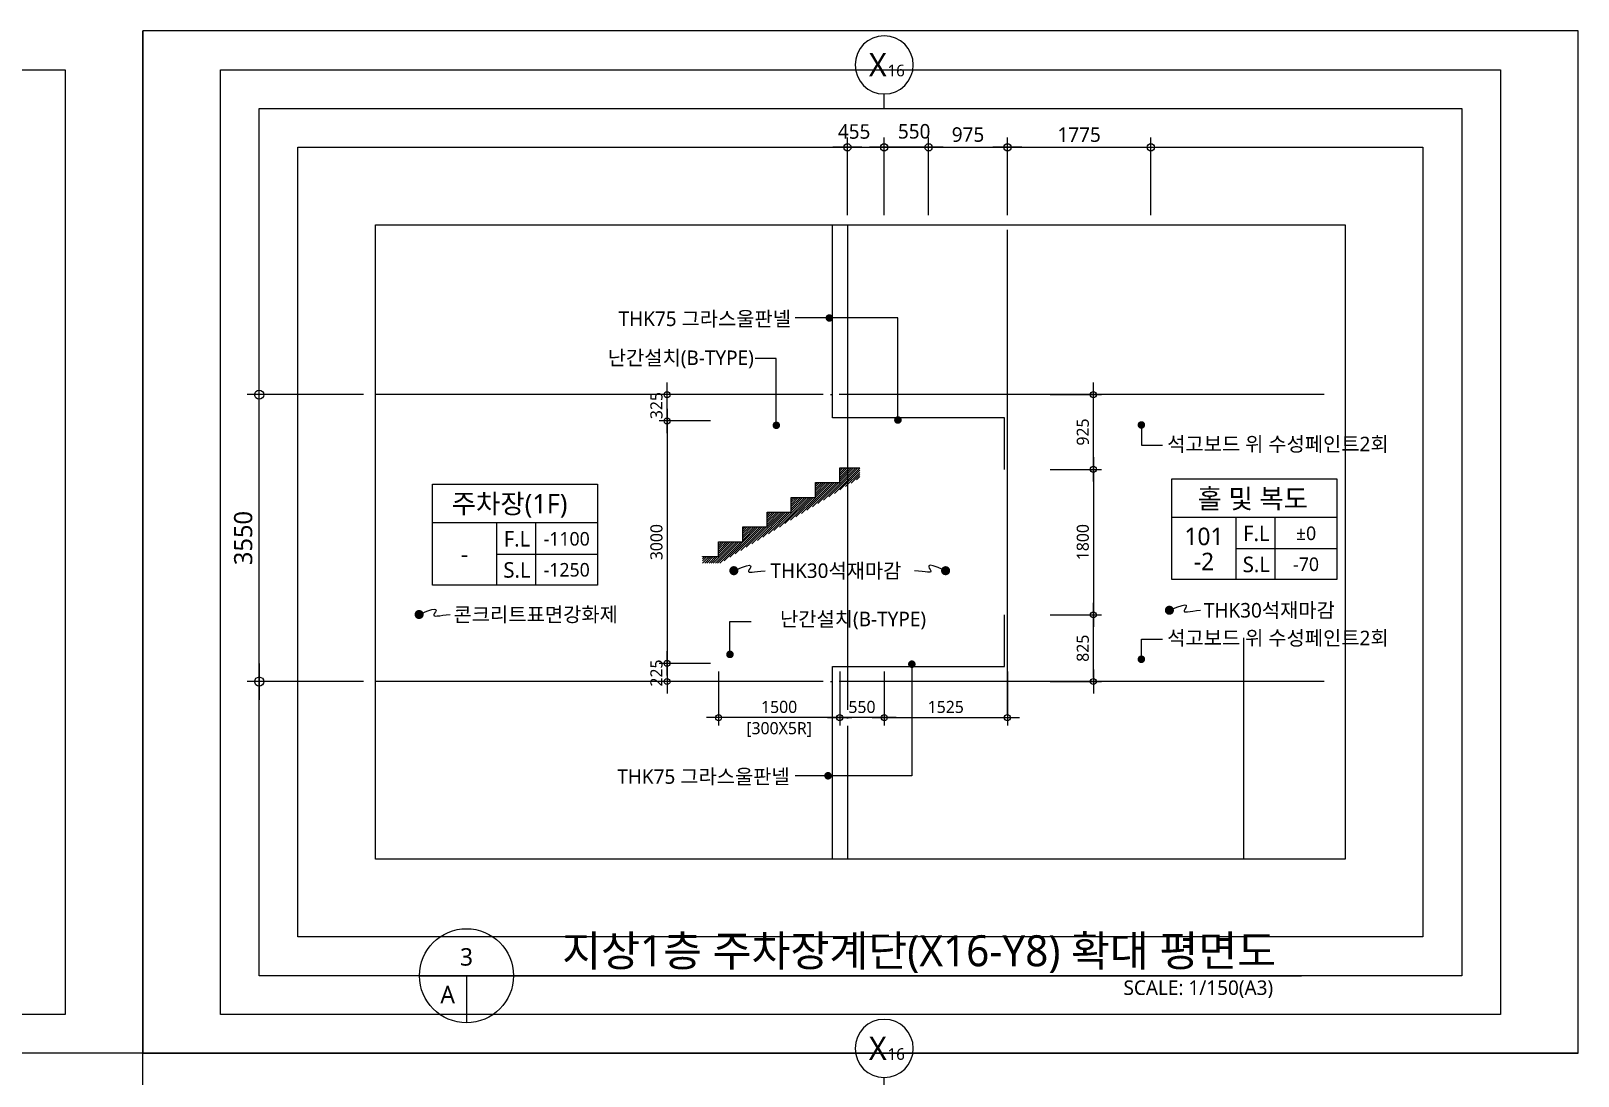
# Model space of a CAD drawing. Header units: millimetres. Extents: x 13515 to 183937, y -33900 to -660.
# Drawn here: x 98546 to 117690, y -13592 to -660 of the extents above; entities that cross this region are included whole.
import ezdxf
from ezdxf.enums import TextEntityAlignment as Align

# ---------------------------------------------------------------- set-up
doc = ezdxf.new("R2010")
doc.units = ezdxf.units.MM
doc.header["$LTSCALE"] = 100
doc.header["$MEASUREMENT"] = 0
doc.header["$PDSIZE"] = -10
doc.linetypes.add('CEN', pattern=[62, 60, -1, 0, -1])
doc.layers.get('0').update_dxf_attribs({"linetype": 'CONTINUOUS'})
doc.layers.get('Defpoints').update_dxf_attribs({"color": 171, "linetype": 'CONTINUOUS'})
for name, color, linetype in [('CEN', 1, 'CEN'), ('CON', 2, 'CONTINUOUS'), ('HAT', 8, 'CONTINUOUS'), ('INS', 251, 'BATTING'), ('LED', 7, 'CONTINUOUS'), ('NDIM', 7, 'CONTINUOUS'), ('SYM', 7, 'CONTINUOUS'), ('SYM(AXIS)', 7, 'CONTINUOUS'), ('TEXT', 3, 'CONTINUOUS'), ('TEXT(AXIS)', 2, 'CONTINUOUS'), ('TEXT(노트)', 7, 'CONTINUOUS'), ('TEXT(실명)', 3, 'CONTINUOUS'), ('TEXT-기입', 6, 'CONTINUOUS'), ('TITLE', 7, 'CONTINUOUS')]:
    doc.layers.add(name, color=color, linetype=linetype)
doc.styles.add('CGS', font='cgse', dxfattribs={"bigfont": 'cgs'})
doc.styles.add('나눔바른고딕', font='NanumBarunGothic.ttf')
doc.linetypes.add('BATTING', pattern='A,0.0001,-0.1,[134,ltypeshp.shx,S=0.1,R=0,X=-0.1,Y=0],-0.2,[134,ltypeshp.shx,S=0.1,R=180,X=0.1,Y=0],-0.1', length=0.4001)
doc.dimstyles.new('NDIM 1200', dxfattribs={"dimscale": 75, "dimtxt": 3, "dimasz": 1, "dimexe": 2, "dimexo": 2, "dimgap": 1, "dimtad": 1, "dimdec": 0, "dimdsep": 46, "dimtxsty": 'CGS', "dimblk": 'DOT0', "dimcen": 1, "dimdle": 8, "dimclrd": 256, "dimclre": 256, "dimclrt": 256, "dimadec": 0, "dimazin": 0, "dimtfac": 1, "dimtdec": 0, "dimtix": 1, "dimtmove": 2, "dimatfit": 3, "dimldrblk": 'DOT0', "dimfxl": 1, "dimtolj": 1, "dimtzin": 0, "dimlwd": -1, "dimlwe": -1, "dimarcsym": 0})

# ---------------------------------------------------------------- blocks, each defined once
blk = doc.blocks.new('A$C2F20087E')
at = {"layer": 'SYM(AXIS)'}
blk.add_line((600, 0), (600, 300), dxfattribs=at)
blk.add_circle((600, 900), 600, dxfattribs=at)
blk = doc.blocks.new('DOT0')
blk.add_line((-3, 0), (3, 0))
at = {"color": 6}
blk.add_circle((0, 0), 0.75, dxfattribs=at)
blk = doc.blocks.new('*D347')
at = {"layer": 'Defpoints', "color": 0, "ltscale": 0.4, "transparency": 16777216}
for p in [(109104, -2100), (108649, -3060), (109104, -3060)]:
    blk.add_point(p, dxfattribs=at)
at = {"layer": 'NDIM', "ltscale": 0.4, "transparency": 16777216}
for p, q in [((108649, -2940), (108649, -1980)), ((108709, -2100), (109044, -2100)), ((109104, -2940), (109104, -1980))]:
    blk.add_line(p, q, dxfattribs=at)
at = {"layer": 'NDIM', "ltscale": 0.4, "transparency": 16777216, "xscale": 60, "yscale": 60, "zscale": 60, "rotation": 180}
blk.add_blockref('DOT0', (108649, -2100), dxfattribs=at)
at = {"layer": 'NDIM', "ltscale": 0.4, "transparency": 16777216, "xscale": 60, "yscale": 60, "zscale": 60}
blk.add_blockref('DOT0', (109104, -2100), dxfattribs=at)
at = {"layer": 'NDIM', "ltscale": 0.4, "transparency": 16777216, "insert": (108732, -1905), "char_height": 180, "attachment_point": 5, "style": '나눔바른고딕'}
blk.add_mtext('\\A1;455', dxfattribs=at)
blk = doc.blocks.new('*D348')
at = {"layer": 'Defpoints', "color": 0, "ltscale": 0.4, "transparency": 16777216}
for p in [(109104, -2100), (109104, -3060), (109654, -3060)]:
    blk.add_point(p, dxfattribs=at)
at = {"layer": 'NDIM', "ltscale": 0.4, "transparency": 16777216}
for p, q in [((109104, -2940), (109104, -1980)), ((109594, -2100), (109164, -2100)), ((109654, -2940), (109654, -1980))]:
    blk.add_line(p, q, dxfattribs=at)
at = {"layer": 'NDIM', "ltscale": 0.4, "transparency": 16777216, "xscale": 60, "yscale": 60, "zscale": 60, "rotation": 180}
blk.add_blockref('DOT0', (109104, -2100), dxfattribs=at)
at = {"layer": 'NDIM', "ltscale": 0.4, "transparency": 16777216, "xscale": 60, "yscale": 60, "zscale": 60}
blk.add_blockref('DOT0', (109654, -2100), dxfattribs=at)
at = {"layer": 'NDIM', "ltscale": 0.4, "transparency": 16777216, "insert": (109475, -1903), "char_height": 180, "attachment_point": 5, "style": '나눔바른고딕'}
blk.add_mtext('\\A1;550', dxfattribs=at)
blk = doc.blocks.new('*D349')
at = {"layer": 'Defpoints', "color": 0, "ltscale": 0.4, "transparency": 16777216}
for p in [(110629, -2100), (109654, -3060), (110629, -3060)]:
    blk.add_point(p, dxfattribs=at)
at = {"layer": 'NDIM', "ltscale": 0.4, "transparency": 16777216}
for p, q in [((109654, -2940), (109654, -1980)), ((109714, -2100), (110569, -2100)), ((110629, -2940), (110629, -1980))]:
    blk.add_line(p, q, dxfattribs=at)
at = {"layer": 'NDIM', "ltscale": 0.4, "transparency": 16777216, "xscale": 60, "yscale": 60, "zscale": 60, "rotation": 180}
blk.add_blockref('DOT0', (109654, -2100), dxfattribs=at)
at = {"layer": 'NDIM', "ltscale": 0.4, "transparency": 16777216, "xscale": 60, "yscale": 60, "zscale": 60}
blk.add_blockref('DOT0', (110629, -2100), dxfattribs=at)
at = {"layer": 'NDIM', "ltscale": 0.4, "transparency": 16777216, "insert": (110141, -1943), "char_height": 180, "attachment_point": 5, "style": '나눔바른고딕'}
blk.add_mtext('\\A1;975', dxfattribs=at)
blk = doc.blocks.new('*D350')
at = {"layer": 'Defpoints', "color": 0, "ltscale": 0.4, "transparency": 16777216}
for p in [(101370, -5160), (102810, -5160), (102810, -8710)]:
    blk.add_point(p, dxfattribs=at)
at = {"layer": 'NDIM', "ltscale": 0.4, "transparency": 16777216}
for p, q in [((102660, -5160), (101220, -5160)), ((101370, -8635), (101370, -5235)), ((102660, -8710), (101220, -8710))]:
    blk.add_line(p, q, dxfattribs=at)
at = {"layer": 'NDIM', "ltscale": 0.4, "transparency": 16777216, "xscale": 75, "yscale": 75, "zscale": 75}
for p, rotation in [((101370, -5160), 90), ((101370, -8710), 270)]:
    blk.add_blockref('DOT0', p, dxfattribs=dict(at, rotation=rotation))
at = {"layer": 'NDIM', "ltscale": 0.4, "transparency": 16777216, "insert": (101173, -6935), "char_height": 225, "attachment_point": 5, "rotation": 90, "style": '나눔바른고딕'}
blk.add_mtext('\\A1;3550', dxfattribs=at)
blk = doc.blocks.new('*D351')
at = {"layer": 'Defpoints', "color": 0, "ltscale": 0.4, "transparency": 16777216}
for p in [(107054, -5485), (106418, -8485), (107054, -8485)]:
    blk.add_point(p, dxfattribs=at)
at = {"layer": 'NDIM', "ltscale": 0.4, "transparency": 16777216}
for p, q in [((106954, -5485), (106318, -5485)), ((106418, -5535), (106418, -8435)), ((106954, -8485), (106318, -8485))]:
    blk.add_line(p, q, dxfattribs=at)
at = {"layer": 'NDIM', "ltscale": 0.4, "transparency": 16777216, "xscale": 50, "yscale": 50, "zscale": 50}
for p, rotation in [((106418, -5485), 90), ((106418, -8485), 270)]:
    blk.add_blockref('DOT0', p, dxfattribs=dict(at, rotation=rotation))
at = {"layer": 'NDIM', "ltscale": 0.4, "transparency": 16777216, "insert": (106286, -6985), "char_height": 150, "attachment_point": 5, "rotation": 90, "style": '나눔바른고딕'}
blk.add_mtext('\\A1;3000', dxfattribs=at)
blk = doc.blocks.new('*D352')
at = {"layer": 'Defpoints', "color": 0, "ltscale": 0.4, "transparency": 16777216}
for p in [(106418, -5160), (107054, -5160), (107054, -5485)]:
    blk.add_point(p, dxfattribs=at)
at = {"layer": 'NDIM', "ltscale": 0.4, "transparency": 16777216}
for p, q in [((106954, -5160), (106318, -5160)), ((106418, -5435), (106418, -5210)), ((106954, -5485), (106318, -5485))]:
    blk.add_line(p, q, dxfattribs=at)
at = {"layer": 'NDIM', "ltscale": 0.4, "transparency": 16777216, "xscale": 50, "yscale": 50, "zscale": 50}
for p, rotation in [((106418, -5160), 90), ((106418, -5485), 270)]:
    blk.add_blockref('DOT0', p, dxfattribs=dict(at, rotation=rotation))
at = {"layer": 'NDIM', "ltscale": 0.4, "transparency": 16777216, "insert": (106286, -5296), "char_height": 150, "attachment_point": 5, "rotation": 90, "style": '나눔바른고딕'}
blk.add_mtext('\\A1;325', dxfattribs=at)
blk = doc.blocks.new('*D353')
at = {"layer": 'Defpoints', "color": 0, "ltscale": 0.4, "transparency": 16777216}
for p in [(107054, -8485), (106418, -8710), (107054, -8710)]:
    blk.add_point(p, dxfattribs=at)
at = {"layer": 'NDIM', "ltscale": 0.4, "transparency": 16777216}
for p, q in [((106954, -8485), (106318, -8485)), ((106418, -8535), (106418, -8660)), ((106954, -8710), (106318, -8710))]:
    blk.add_line(p, q, dxfattribs=at)
at = {"layer": 'NDIM', "ltscale": 0.4, "transparency": 16777216, "xscale": 50, "yscale": 50, "zscale": 50}
for p, rotation in [((106418, -8485), 90), ((106418, -8710), 270)]:
    blk.add_blockref('DOT0', p, dxfattribs=dict(at, rotation=rotation))
at = {"layer": 'NDIM', "ltscale": 0.4, "transparency": 16777216, "insert": (106286, -8605), "char_height": 150, "attachment_point": 5, "rotation": 90, "style": '나눔바른고딕'}
blk.add_mtext('\\A1;225', dxfattribs=at)
blk = doc.blocks.new('*D344')
at = {"layer": 'Defpoints', "color": 0, "ltscale": 0.4, "transparency": 16777216}
for p in [(108554, -8485), (109104, -8485), (108554, -9156)]:
    blk.add_point(p, dxfattribs=at)
at = {"layer": 'NDIM', "ltscale": 0.4, "transparency": 16777216}
for p, q in [((108554, -8585), (108554, -9256)), ((109104, -8585), (109104, -9256)), ((109054, -9156), (108604, -9156))]:
    blk.add_line(p, q, dxfattribs=at)
at = {"layer": 'NDIM', "ltscale": 0.4, "transparency": 16777216, "xscale": 50, "yscale": 50, "zscale": 50, "rotation": 180}
blk.add_blockref('DOT0', (108554, -9156), dxfattribs=at)
at = {"layer": 'NDIM', "ltscale": 0.4, "transparency": 16777216, "xscale": 50, "yscale": 50, "zscale": 50}
blk.add_blockref('DOT0', (109104, -9156), dxfattribs=at)
at = {"layer": 'NDIM', "ltscale": 0.4, "transparency": 16777216, "insert": (108829, -9025), "char_height": 150, "attachment_point": 5, "style": '나눔바른고딕'}
blk.add_mtext('\\A1;550', dxfattribs=at)
blk = doc.blocks.new('*D345')
at = {"layer": 'Defpoints', "color": 0, "ltscale": 0.4, "transparency": 16777216}
for p in [(107054, -8485), (108554, -8485), (107054, -9156)]:
    blk.add_point(p, dxfattribs=at)
at = {"layer": 'NDIM', "ltscale": 0.4, "transparency": 16777216}
for p, q in [((107054, -8585), (107054, -9256)), ((108554, -8585), (108554, -9256)), ((108504, -9156), (107104, -9156))]:
    blk.add_line(p, q, dxfattribs=at)
at = {"layer": 'NDIM', "ltscale": 0.4, "transparency": 16777216, "xscale": 50, "yscale": 50, "zscale": 50, "rotation": 180}
blk.add_blockref('DOT0', (107054, -9156), dxfattribs=at)
at = {"layer": 'NDIM', "ltscale": 0.4, "transparency": 16777216, "xscale": 50, "yscale": 50, "zscale": 50}
blk.add_blockref('DOT0', (108554, -9156), dxfattribs=at)
at = {"layer": 'NDIM', "ltscale": 0.4, "transparency": 16777216, "char_height": 150, "attachment_point": 5, "style": '나눔바른고딕'}
for s, insert in [('\\A1;1500', (107804, -9025)), ('\\A1;[300X5R]', (107804, -9304))]:
    blk.add_mtext(s, dxfattribs=dict(at, insert=insert))
blk = doc.blocks.new('*D346')
at = {"layer": 'Defpoints', "color": 0, "ltscale": 0.4, "transparency": 16777216}
for p in [(112404, -2100), (110629, -3060), (112404, -3060)]:
    blk.add_point(p, dxfattribs=at)
at = {"layer": 'NDIM', "ltscale": 0.4, "transparency": 16777216}
for p, q in [((110629, -2940), (110629, -1980)), ((110689, -2100), (112344, -2100)), ((112404, -2940), (112404, -1980))]:
    blk.add_line(p, q, dxfattribs=at)
at = {"layer": 'NDIM', "ltscale": 0.4, "transparency": 16777216, "xscale": 60, "yscale": 60, "zscale": 60, "rotation": 180}
blk.add_blockref('DOT0', (110629, -2100), dxfattribs=at)
at = {"layer": 'NDIM', "ltscale": 0.4, "transparency": 16777216, "xscale": 60, "yscale": 60, "zscale": 60}
blk.add_blockref('DOT0', (112404, -2100), dxfattribs=at)
at = {"layer": 'NDIM', "ltscale": 0.4, "transparency": 16777216, "insert": (111516, -1944), "char_height": 180, "attachment_point": 5, "style": '나눔바른고딕'}
blk.add_mtext('\\A1;1775', dxfattribs=at)
blk = doc.blocks.new('A$C51E23882')
at = {"layer": 'TITLE'}
blk.add_lwpolyline([(8500, 0), (0, 0), (0, 5200), (8500, 5200)], close=True, dxfattribs=at)
for points in [[(8500, 3200), (0, 3200)], [(3300, 3200), (3300, 0)], [(5300, 3200), (5300, 0)], [(3300, 1600), (8500, 1600)]]:
    blk.add_lwpolyline(points, dxfattribs=at)
at = {"layer": 'TITLE', "style": '나눔바른고딕'}
for s, p in [('F.L', (4352, 2378)), ('S.L', (4352, 778))]:
    blk.add_text(s, height=800, dxfattribs=at).set_placement(p, align=Align.MIDDLE)
blk = doc.blocks.new('*D340')
at = {"layer": 'Defpoints', "color": 0, "ltscale": 0.4, "transparency": 16777216}
for p in [(111057, -6085), (111057, -7885), (111693, -7885)]:
    blk.add_point(p, dxfattribs=at)
at = {"layer": 'NDIM', "ltscale": 0.4, "transparency": 16777216}
for p, q in [((111157, -6085), (111793, -6085)), ((111693, -6135), (111693, -7835)), ((111157, -7885), (111793, -7885))]:
    blk.add_line(p, q, dxfattribs=at)
at = {"layer": 'NDIM', "ltscale": 0.4, "transparency": 16777216, "xscale": 50, "yscale": 50, "zscale": 50}
for p, rotation in [((111693, -6085), 90), ((111693, -7885), 270)]:
    blk.add_blockref('DOT0', p, dxfattribs=dict(at, rotation=rotation))
at = {"layer": 'NDIM', "ltscale": 0.4, "transparency": 16777216, "insert": (111562, -6985), "char_height": 150, "attachment_point": 5, "rotation": 90, "style": '나눔바른고딕'}
blk.add_mtext('\\A1;1800', dxfattribs=at)
blk = doc.blocks.new('*D341')
at = {"layer": 'Defpoints', "color": 0, "ltscale": 0.4, "transparency": 16777216}
for p in [(111057, -7885), (111693, -7885), (111057, -8710)]:
    blk.add_point(p, dxfattribs=at)
at = {"layer": 'NDIM', "ltscale": 0.4, "transparency": 16777216}
for p, q in [((111157, -7885), (111793, -7885)), ((111693, -8660), (111693, -7935)), ((111157, -8710), (111793, -8710))]:
    blk.add_line(p, q, dxfattribs=at)
at = {"layer": 'NDIM', "ltscale": 0.4, "transparency": 16777216, "xscale": 50, "yscale": 50, "zscale": 50}
for p, rotation in [((111693, -7885), 90), ((111693, -8710), 270)]:
    blk.add_blockref('DOT0', p, dxfattribs=dict(at, rotation=rotation))
at = {"layer": 'NDIM', "ltscale": 0.4, "transparency": 16777216, "insert": (111562, -8298), "char_height": 150, "attachment_point": 5, "rotation": 90, "style": '나눔바른고딕'}
blk.add_mtext('\\A1;825', dxfattribs=at)
blk = doc.blocks.new('*D342')
at = {"layer": 'Defpoints', "color": 0, "ltscale": 0.4, "transparency": 16777216}
for p in [(111057, -5160), (111693, -5160), (111057, -6085)]:
    blk.add_point(p, dxfattribs=at)
at = {"layer": 'NDIM', "ltscale": 0.4, "transparency": 16777216}
for p, q in [((111157, -5160), (111793, -5160)), ((111693, -6035), (111693, -5210)), ((111157, -6085), (111793, -6085))]:
    blk.add_line(p, q, dxfattribs=at)
at = {"layer": 'NDIM', "ltscale": 0.4, "transparency": 16777216, "xscale": 50, "yscale": 50, "zscale": 50}
for p, rotation in [((111693, -5160), 90), ((111693, -6085), 270)]:
    blk.add_blockref('DOT0', p, dxfattribs=dict(at, rotation=rotation))
at = {"layer": 'NDIM', "ltscale": 0.4, "transparency": 16777216, "insert": (111562, -5623), "char_height": 150, "attachment_point": 5, "rotation": 90, "style": '나눔바른고딕'}
blk.add_mtext('\\A1;925', dxfattribs=at)
blk = doc.blocks.new('*D343')
at = {"layer": 'Defpoints', "color": 0, "ltscale": 0.4, "transparency": 16777216}
for p in [(109104, -8485), (110629, -8485), (110629, -9156)]:
    blk.add_point(p, dxfattribs=at)
at = {"layer": 'NDIM', "ltscale": 0.4, "transparency": 16777216}
for p, q in [((109104, -8585), (109104, -9256)), ((110629, -8585), (110629, -9256)), ((109154, -9156), (110579, -9156))]:
    blk.add_line(p, q, dxfattribs=at)
at = {"layer": 'NDIM', "ltscale": 0.4, "transparency": 16777216, "xscale": 50, "yscale": 50, "zscale": 50, "rotation": 180}
blk.add_blockref('DOT0', (109104, -9156), dxfattribs=at)
at = {"layer": 'NDIM', "ltscale": 0.4, "transparency": 16777216, "xscale": 50, "yscale": 50, "zscale": 50}
blk.add_blockref('DOT0', (110629, -9156), dxfattribs=at)
at = {"layer": 'NDIM', "ltscale": 0.4, "transparency": 16777216, "insert": (109866, -9025), "char_height": 150, "attachment_point": 5, "style": '나눔바른고딕'}
blk.add_mtext('\\A1;1525', dxfattribs=at)

msp = doc.modelspace()

# ---------------------------------------------------------------- hatches: boundary and pattern name
at = {"layer": 'HAT', "ltscale": 10000}
h = msp.add_hatch(dxfattribs=at)
h.set_pattern_fill('ANSI31', color=256, scale=150)
h.set_pattern_definition([(45, (-364331.653, 129272.381), (-13.25825215, 13.25825215), [])])
h.paths.add_polyline_path([(106856.3, -7164.6), (107053.8, -7164.6), (107053.8, -7094.6), (107053.8, -6981.3), (107353.8, -6981.3), (107353.8, -6797.9), (107653.8, -6797.9), (107653.8, -6614.6), (107953.8, -6614.6), (107953.8, -6431.3), (108253.8, -6431.3), (108253.8, -6247.9), (108553.8, -6247.9), (108553.8, -6064.6), (108801.2, -6064.6), (108801.2, -6190.5), (107076.3, -7244.6), (106856.3, -7244.6)])

# ---------------------------------------------------------------- linework, layer by layer
at = {"layer": 'CEN'}
for p, q in [((108648.8, -3060), (108648.8, -10910)), ((110628.8, -9122.7), (110628.8, -3060)), ((114547.1, -5160), (102810, -5160)), ((113553.8, -10910), (113553.8, -8170.1)), ((114547.1, -8710), (102810, -8710))]:
    msp.add_line(p, q, dxfattribs=at)
at = {"layer": 'CON', "ltscale": 1000}
msp.add_lwpolyline([(106856.3, -7164.6), (107053.8, -7164.6), (107053.8, -7094.6), (107053.8, -6981.3), (107353.8, -6981.3), (107353.8, -6797.9), (107653.8, -6797.9), (107653.8, -6614.6), (107953.8, -6614.6), (107953.8, -6431.3), (108253.8, -6431.3), (108253.8, -6247.9), (108553.8, -6247.9), (108553.8, -6064.6), (108801.2, -6064.6)], dxfattribs=at)
at = {"layer": 'Defpoints', "ltscale": 10000}
for p, q in [((99930, -33900), (99930, -660)), ((117690, -13310), (75090, -13310))]:
    msp.add_line(p, q, dxfattribs=at)
for points in [[(99930, -13310), (117690, -13310), (117690, -660), (99930, -660)], [(76050, -1140), (98970, -1140), (98970, -12830), (76050, -12830)], [(100890, -1140), (116730, -1140), (116730, -12830), (100890, -12830)], [(101370, -1620), (116250, -1620), (116250, -12350), (101370, -12350)], [(101850, -2100), (115770, -2100), (115770, -11870), (101850, -11870)], [(102810, -3060), (114810, -3060), (114810, -10910), (102810, -10910)]]:
    msp.add_lwpolyline(points, close=True, dxfattribs=at)
at = {"layer": 'INS', "ltscale": 0.9}
for points in [[(110591.3, -6085), (110591.3, -5447.5), (108466.3, -5447.5), (108466.3, -3060)], [(108466.3, -10910), (108466.3, -8522.5), (110591.3, -8522.5), (110591.3, -7885)]]:
    msp.add_lwpolyline(points, dxfattribs=at)
at = {"layer": 'LED'}
for points in [[(109273.8, -5474.5), (109273.8, -4211.7), (108003.9, -4211.7)], [(107769.1, -5539.9), (107769.1, -4712.9), (107505.5, -4712.9)], [(112286.3, -5535.4), (112286.3, -5785), (112546.4, -5785)], [(107243.4, -7338.6), (107337.2, -7299.5), (107399.3, -7278.4), (107435.5, -7271.9), (107451.4, -7276.7), (107452.8, -7289.2), (107445.2, -7306.2), (107434.5, -7324.2), (107426.2, -7339.9), (107425, -7350.5), (107431.8, -7356.2), (107446.4, -7358), (107468.5, -7356.7), (107498.1, -7353.2), (107534.9, -7348.4), (107578.7, -7343.2), (107629.3, -7338.6)], [(109864.1, -7338.6), (109770.4, -7299.5), (109708.3, -7278.4), (109672.1, -7271.9), (109656.2, -7276.7), (109654.8, -7289.2), (109662.3, -7306.2), (109673.1, -7324.2), (109681.4, -7339.9), (109682.5, -7350.5), (109675.7, -7356.2), (109661.2, -7358), (109639, -7356.7), (109609.5, -7353.2), (109572.7, -7348.4), (109528.9, -7343.2), (109478.3, -7338.6)], [(103349, -7880.6), (103442.8, -7841.5), (103504.9, -7820.4), (103541.1, -7814), (103557, -7818.7), (103558.4, -7831.3), (103550.8, -7848.2), (103540.1, -7866.2), (103531.8, -7881.9), (103530.6, -7892.5), (103537.4, -7898.2), (103552, -7900), (103574.1, -7898.7), (103603.7, -7895.2), (103640.5, -7890.4), (103684.2, -7885.3), (103734.9, -7880.6)], [(112633.4, -7828.1), (112727.1, -7789), (112789.3, -7767.9), (112825.4, -7761.4), (112841.4, -7766.2), (112842.7, -7778.7), (112835.2, -7795.7), (112824.5, -7813.7), (112816.1, -7829.4), (112815, -7840), (112821.8, -7845.7), (112836.4, -7847.5), (112858.5, -7846.2), (112888.1, -7842.7), (112924.8, -7837.9), (112968.6, -7832.7), (113019.3, -7828.1)], [(107195.5, -8374.1), (107195.5, -7968), (107459.1, -7968)], [(112286.3, -8434.6), (112286.3, -8185), (112546.4, -8185)], [(109446.1, -8485), (109446.1, -9876.1), (108003.9, -9876.1)]]:
    msp.add_lwpolyline(points, dxfattribs=at)
for points, const_width in [([(108425.3, -4235.1, 1), (108425.3, -4188.3, 1)], 46.9), ([(107769.1, -5516.5, -1), (107769.1, -5563.4, -1)], 46.9), ([(109273.8, -5451.1, -1), (109273.8, -5498, -1)], 46.9), ([(112286.3, -5512, -1), (112286.3, -5558.8, -1)], 46.9), ([(107243.4, -7310.5, -1), (107243.4, -7366.7, -1)], 56.2), ([(109864.1, -7310.5, 1), (109864.1, -7366.7, 1)], 56.2), ([(103349, -7852.5, -1), (103349, -7908.7, -1)], 56.2), ([(112633.4, -7799.9, -1), (112633.4, -7856.2, -1)], 56.2), ([(107195.5, -8350.7, 1), (107195.5, -8397.6, 1)], 46.9), ([(112286.3, -8458, 1), (112286.3, -8411.2, 1)], 46.9), ([(109446.1, -8518.9, 1), (109446.1, -8472, 1)], 46.9), ([(108409.4, -9899.6, 1), (108409.4, -9852.7, 1)], 46.9)]:
    msp.add_lwpolyline(points, format="xyb", close=True, dxfattribs=dict(at, const_width=const_width))
at = {"layer": 'SYM'}
for p, q in [((103353.2, -12350), (114266.8, -12350)), ((103935.1, -12350), (103935.1, -12931.8))]:
    msp.add_line(p, q, dxfattribs=at)
msp.add_circle((103935.1, -12350), 581.8, dxfattribs=at)

# ---------------------------------------------------------------- block references
for name, p, xscale, yscale, zscale in [('A$C2F20087E', (109463.8, -1620), -0.6000000000000001, 0.6000000000000001, 0.6000000000000001), ('A$C51E23882', (103515.4, -7516.4), 0.24, 0.24, 0.24), ('A$C51E23882', (112664.6, -7448.1), 0.24, 0.24, 0.24), ('A$C2F20087E', (109463.8, -13790), -0.6000000000000001, 0.6000000000000001, 0.6000000000000001)]:
    msp.add_blockref(name, p, dxfattribs=dict(xscale=xscale, yscale=yscale, zscale=zscale))

# ---------------------------------------------------------------- texts
at = {"layer": 'TEXT', "style": '나눔바른고딕'}
msp.add_text('지상1층 주차장계단(X16-Y8) 확대 평면도', height=384, dxfattribs=at).set_placement((113954.5, -12041.6), align=Align.MIDDLE_RIGHT)
for s, p in [('3', (103935.1, -12117.3)), ('A', (103702.3, -12582.7))]:
    msp.add_text(s, height=216, dxfattribs=at).set_placement(p, align=Align.MIDDLE)
msp.add_text('SCALE: 1/150(A3)', height=180, dxfattribs=at).set_placement((113917, -12408.2), align=Align.TOP_RIGHT)
at = {"layer": 'TEXT(AXIS)', "style": '나눔바른고딕'}
for s, height, p in [('X', 288, (109024.8, -1077.6)), ('16', 144, (109252.3, -1149.6)), ('X', 288, (109024.8, -13247.6)), ('16', 144, (109252.3, -13319.6))]:
    msp.add_text(s, height=height, dxfattribs=at).set_placement(p, align=Align.MIDDLE)
at = {"layer": 'TEXT(노트)', "style": '나눔바른고딕'}
for s, p in [('THK75 그라스울판넬', (107951.3, -4221.4)), ('난간설치(B-TYPE)', (107490.5, -4703.8)), ('난간설치(B-TYPE)', (109622, -7936)), ('THK75 그라스울판넬', (107935.3, -9885.9))]:
    msp.add_text(s, height=180, dxfattribs=at).set_placement(p, align=Align.MIDDLE_RIGHT)
for s, p in [('석고보드 위 수성페인트2회', (112605.6, -5771.2)), ('THK30석재마감', (107696.7, -7338.6)), ('콘크리트표면강화제', (103775.2, -7880.6)), ('THK30석재마감', (113059.5, -7828.1)), ('석고보드 위 수성페인트2회', (112605.6, -8171.2))]:
    msp.add_text(s, height=180, dxfattribs=at).set_placement(p, align=Align.MIDDLE_LEFT)
at = {"layer": 'TEXT(실명)', "style": '나눔바른고딕'}
for s, p in [('홀 및 복도', (113665.2, -6443.1)), ('주차장(1F)', (104468.3, -6521))]:
    msp.add_text(s, height=240, dxfattribs=at).set_placement(p, align=Align.MIDDLE)
at = {"layer": 'TEXT-기입', "style": '나눔바른고딕'}
for s, height, p in [('-1100', 168, (105175, -6944)), ('101', 216, (113060.6, -6914.5)), ('±0', 168, (114324.3, -6875.7)), ('-', 216, (103911.4, -7132.4)), ('-1250', 168, (105175.2, -7327.3)), ('-2', 216, (113060.6, -7222.7)), ('-70', 168, (114324.5, -7259))]:
    msp.add_text(s, height=height, dxfattribs=at).set_placement(p, align=Align.MIDDLE)

# ---------------------------------------------------------------- dimensions: what is measured, and where the dimension line sits
at = {"layer": 'NDIM', "ltscale": 0.4}
dim = msp.add_linear_dim(base=(109103.8, -2100), p1=(108648.8, -3060), p2=(109103.8, -3060), dimstyle='NDIM 1200', override={"dimscale": 60, "dimtxsty": '나눔바른고딕'}, dxfattribs=at)
dim.commit()
dim.dimension.update_dxf_attribs({"geometry": '*D347', "text_midpoint": (108732, -1905.3), "dimtype": 160})
for base, p1, p2, angle, override, picture, middle in [((109103.8, -2100), (109653.8, -3060), (109103.8, -3060), 180, {"dimscale": 60, "dimtxsty": '나눔바른고딕'}, '*D348', (109475, -1902.8)), ((106417.5, -5160), (107053.8, -5485), (107053.8, -5160), 90, {"dimscale": 50, "dimtxsty": '나눔바른고딕'}, '*D352', (106286.1, -5296.1)), ((106417.5, -8710), (107053.8, -8485), (107053.8, -8710), 270, {"dimscale": 50, "dimtxsty": '나눔바른고딕'}, '*D353', (106286.1, -8604.7))]:
    dim = msp.add_linear_dim(base=base, p1=p1, p2=p2, angle=angle, dimstyle='NDIM 1200', override=override, dxfattribs=at)
    dim.commit()
    dim.dimension.update_dxf_attribs({"geometry": picture, "text_midpoint": middle, "dimtype": 160})
for base, p1, p2, override, picture, middle in [((110628.8, -2100), (109653.8, -3060), (110628.8, -3060), {"dimscale": 60, "dimtxsty": '나눔바른고딕'}, '*D349', (110141.3, -1942.5)), ((112403.8, -2100), (110628.8, -3060), (112403.8, -3060), {"dimscale": 60, "dimtxsty": '나눔바른고딕'}, '*D346', (111516.3, -1944.3)), ((110628.8, -9156.5), (109103.8, -8485), (110628.8, -8485), {"dimscale": 50, "dimtxsty": '나눔바른고딕'}, '*D343', (109866.3, -9025.3))]:
    dim = msp.add_linear_dim(base=base, p1=p1, p2=p2, dimstyle='NDIM 1200', override=override, dxfattribs=at)
    dim.commit()
    dim.dimension.update_dxf_attribs({"geometry": picture, "text_midpoint": middle})
for base, p1, p2, angle, override, picture, middle in [((101370, -5160), (102810, -8710), (102810, -5160), 90, {"dimtxsty": '나눔바른고딕'}, '*D350', (101172.7, -6935)), ((111693.2, -5160), (111057, -6085), (111057, -5160), 90, {"dimscale": 50, "dimtxsty": '나눔바른고딕'}, '*D342', (111562, -5622.5)), ((106417.5, -8485), (107053.8, -5485), (107053.8, -8485), 270, {"dimscale": 50, "dimtxsty": '나눔바른고딕'}, '*D351', (106286, -6985)), ((111693.2, -7885), (111057, -6085), (111057, -7885), 270, {"dimscale": 50, "dimtxsty": '나눔바른고딕'}, '*D340', (111561.8, -6985)), ((111693.2, -7885), (111057, -8710), (111057, -7885), 90, {"dimscale": 50, "dimtxsty": '나눔바른고딕'}, '*D341', (111562.1, -8297.5)), ((108553.8, -9156.5), (109103.8, -8485), (108553.8, -8485), 180, {"dimscale": 50, "dimtxsty": '나눔바른고딕'}, '*D344', (108828.8, -9025))]:
    dim = msp.add_linear_dim(base=base, p1=p1, p2=p2, angle=angle, dimstyle='NDIM 1200', override=override, dxfattribs=at)
    dim.commit()
    dim.dimension.update_dxf_attribs({"geometry": picture, "text_midpoint": middle})
dim = msp.add_linear_dim(base=(107053.8, -9156.5), p1=(108553.8, -8485), p2=(107053.8, -8485), angle=180, text='<>\\X[300X5R]', dimstyle='NDIM 1200', override={"dimscale": 50, "dimtxsty": '나눔바른고딕'}, dxfattribs=at)
dim.commit()
dim.dimension.update_dxf_attribs({"geometry": '*D345', "text_midpoint": (107803.8, -9156.5)})

doc.saveas('drawing.dxf')
